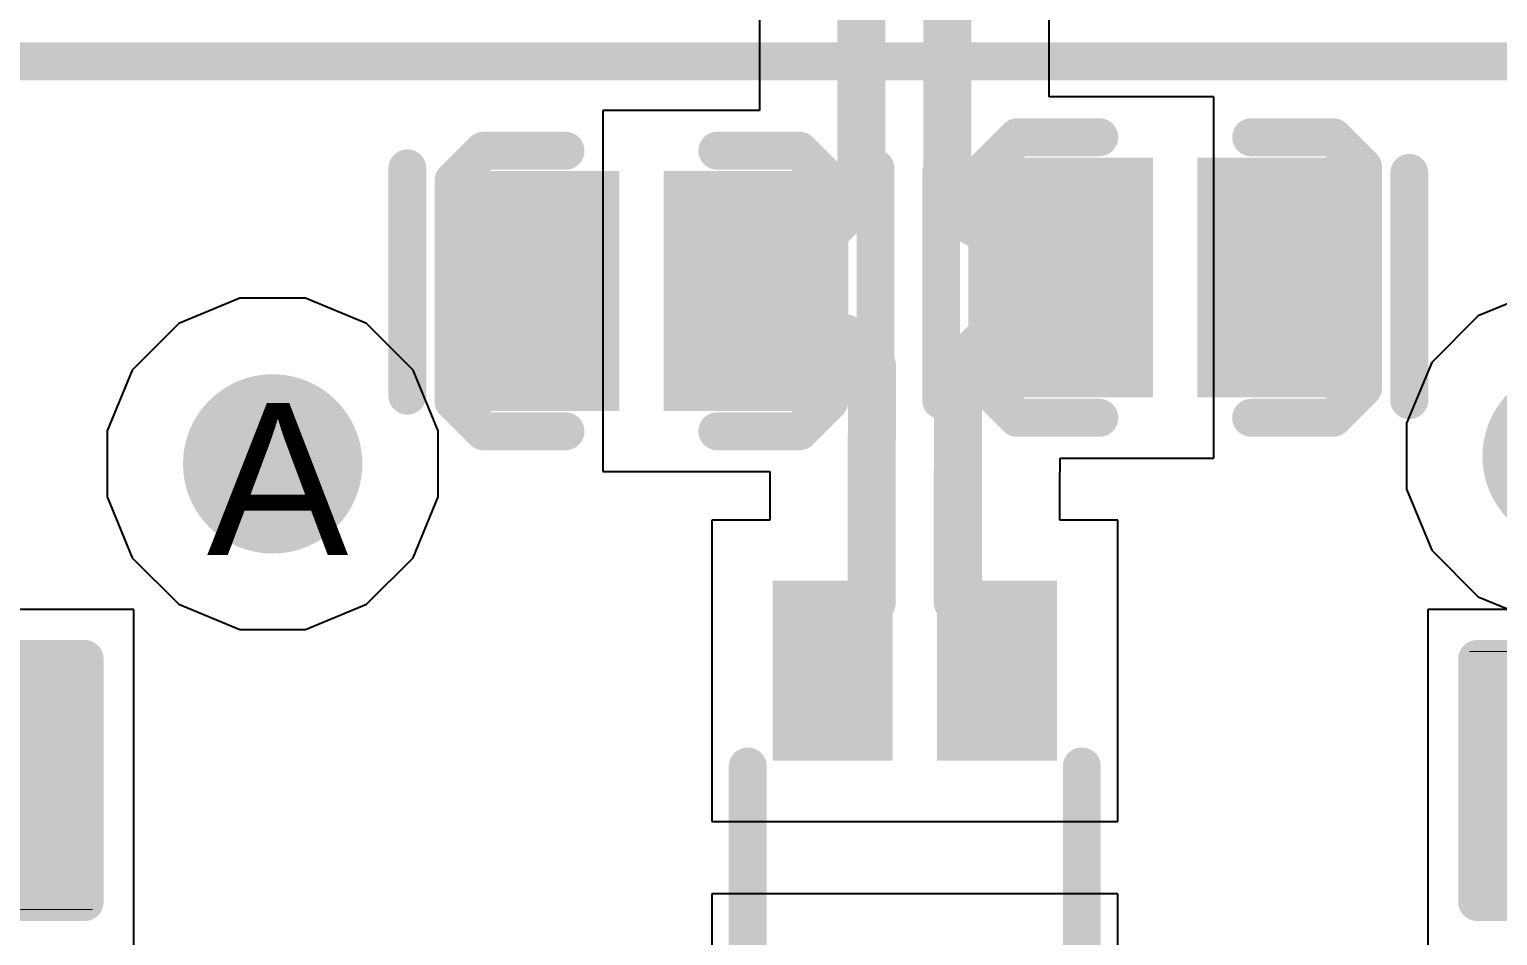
# Model space of a CAD drawing. Header units: inches. Extents: x 0 to 208, y 0 to 213.
# Drawn here: x 3.5454 to 3.7388, y 3.5591 to 3.6785 of the extents above; entities that cross this region are included whole.
import ezdxf

# ---------------------------------------------------------------- set-up
doc = ezdxf.new("R2010")
doc.units = ezdxf.units.IN
doc.header["$MEASUREMENT"] = 0
for name, color, linetype in [('Bottom Layer', 5, 'Continuous'), ('Drill Drawing', 1, 'Continuous'), ('L2_GND1', 16, 'Continuous'), ('L3_SIG1', 76, 'Continuous'), ('L4_PWR', 90, 'Continuous'), ('L5_GND2', 156, 'Continuous'), ('L6_SIG2', 130, 'Continuous'), ('L7_GND3', 216, 'Continuous'), ('Top Layer', 1, 'Continuous'), ('Top Overlay', 2, 'Continuous'), ('Top Paste', 8, 'Continuous'), ('Top Solder', 216, 'Continuous'), ('Via Holes', 16, 'Continuous')]:
    doc.layers.add(name, color=color, linetype=linetype)
doc.styles.add('Arial', font='', dxfattribs={"height": 0.2})
doc.styles.get('Arial').set_extended_font_data('Arial')

# ---------------------------------------------------------------- blocks, each defined once
blk = doc.blocks.new('DFN1006_2L__B__D____________5')
at = {"layer": 'Top Layer'}
for points in [[(-0.0206682, 0.0137793), (-0.0049202, 0.0137793), (-0.0049202, -0.0137797), (-0.0206682, -0.0137797)], [(0.0049218, 0.0137793), (0.0206698, 0.0137793), (0.0206698, -0.0137797), (0.0049218, -0.0137797)]]:
    blk.add_hatch(color=1, dxfattribs=at).paths.add_polyline_path(points)
at = {"layer": 'Top Paste'}
for points in [[(-0.0206682, 0.0137793), (-0.0049202, 0.0137793), (-0.0049202, -0.0137797), (-0.0206682, -0.0137797)], [(0.0049218, 0.0137793), (0.0206698, 0.0137793), (0.0206698, -0.0137797), (0.0049218, -0.0137797)]]:
    blk.add_hatch(color=8, dxfattribs=at).paths.add_polyline_path(points)
at = {"layer": 'Top Solder'}
for points in [[(-0.0226682, 0.0157793), (-0.0029202, 0.0157793), (-0.0029202, -0.0157797), (-0.0226682, -0.0157797)], [(0.0029218, 0.0157793), (0.0226698, 0.0157793), (0.0226698, -0.0157797), (0.0029218, -0.0157797)]]:
    blk.add_hatch(color=216, dxfattribs=at).paths.add_polyline_path(points)
at = {"layer": 'Top Overlay'}
for points in [[(-0.0247382, 0.0145318, 0.005, 0.005, 0), (-0.0208002, 0.0184698, 0.005, 0.005, 0)], [(-0.0208002, 0.0184698, 0.005, 0.005, 0), (-0.0196202, 0.0184698, 0.005, 0.005, 0)], [(-0.0196202, 0.0184698, 0.005, 0.005, 0), (-0.0100002, 0.0184698, 0.005, 0.005, 0)], [(0.0099998, 0.0184698, 0.005, 0.005, 0), (0.0196198, 0.0184698, 0.005, 0.005, 0)], [(0.0196198, 0.0184698, 0.005, 0.005, 0), (0.0207998, 0.0184698, 0.005, 0.005, 0)], [(0.0207998, 0.0184698, 0.005, 0.005, 0), (0.0247378, 0.0145318, 0.005, 0.005, 0)], [(-0.0308242, -0.0161422, 0.005, 0.005, 0), (-0.0308242, 0.0137798, 0.005, 0.005, 0)], [(-0.0247382, -0.0145342, 0.005, 0.005, 0), (-0.0247382, 0.0145318, 0.005, 0.005, 0)], [(0.0247378, -0.0145342, 0.005, 0.005, 0), (0.0247378, 0.0145318, 0.005, 0.005, 0)], [(0.0308258, -0.0161422, 0.005, 0.005, 0), (0.0308258, 0.0137798, 0.005, 0.005, 0)], [(-0.0247382, -0.0145342, 0.005, 0.005, 0), (-0.0208002, -0.0184722, 0.005, 0.005, 0)], [(0.0207998, -0.0184722, 0.005, 0.005, 0), (0.0247378, -0.0145342, 0.005, 0.005, 0)], [(-0.0208002, -0.0184722, 0.005, 0.005, 0), (-0.0100002, -0.0184722, 0.005, 0.005, 0)], [(0.0099998, -0.0184722, 0.005, 0.005, 0), (0.0207998, -0.0184722, 0.005, 0.005, 0)]]:
    blk.add_lwpolyline(points, format="xyseb", dxfattribs=at)
for points in [[(-0.0220502, 0.0184698, 0.0025, 0.0025, 1), (-0.0195502, 0.0184698, 0.0025, 0.0025, 1)], [(-0.0220502, 0.0184698, 0.0025, 0.0025, 1), (-0.0195502, 0.0184698, 0.0025, 0.0025, 1)], [(-0.0208702, 0.0184698, 0.0025, 0.0025, 1), (-0.0183702, 0.0184698, 0.0025, 0.0025, 1)], [(-0.0208702, 0.0184698, 0.0025, 0.0025, 1), (-0.0183702, 0.0184698, 0.0025, 0.0025, 1)], [(-0.0112502, 0.0184698, 0.0025, 0.0025, 1), (-0.0087502, 0.0184698, 0.0025, 0.0025, 1)], [(0.0087498, 0.0184698, 0.0025, 0.0025, 1), (0.0112498, 0.0184698, 0.0025, 0.0025, 1)], [(0.0183698, 0.0184698, 0.0025, 0.0025, 1), (0.0208698, 0.0184698, 0.0025, 0.0025, 1)], [(0.0183698, 0.0184698, 0.0025, 0.0025, 1), (0.0208698, 0.0184698, 0.0025, 0.0025, 1)], [(0.0195498, 0.0184698, 0.0025, 0.0025, 1), (0.0220498, 0.0184698, 0.0025, 0.0025, 1)], [(0.0195498, 0.0184698, 0.0025, 0.0025, 1), (0.0220498, 0.0184698, 0.0025, 0.0025, 1)], [(-0.0320742, 0.0137798, 0.0025, 0.0025, 1), (-0.0295742, 0.0137798, 0.0025, 0.0025, 1)], [(-0.0259882, 0.0145318, 0.0025, 0.0025, 1), (-0.0234882, 0.0145318, 0.0025, 0.0025, 1)], [(-0.0259882, 0.0145318, 0.0025, 0.0025, 1), (-0.0234882, 0.0145318, 0.0025, 0.0025, 1)], [(0.0234878, 0.0145318, 0.0025, 0.0025, 1), (0.0259878, 0.0145318, 0.0025, 0.0025, 1)], [(0.0234878, 0.0145318, 0.0025, 0.0025, 1), (0.0259878, 0.0145318, 0.0025, 0.0025, 1)], [(0.0295758, 0.0137798, 0.0025, 0.0025, 1), (0.0320758, 0.0137798, 0.0025, 0.0025, 1)], [(-0.0259882, -0.0145342, 0.0025, 0.0025, 1), (-0.0234882, -0.0145342, 0.0025, 0.0025, 1)], [(-0.0259882, -0.0145342, 0.0025, 0.0025, 1), (-0.0234882, -0.0145342, 0.0025, 0.0025, 1)], [(0.0234878, -0.0145342, 0.0025, 0.0025, 1), (0.0259878, -0.0145342, 0.0025, 0.0025, 1)], [(0.0234878, -0.0145342, 0.0025, 0.0025, 1), (0.0259878, -0.0145342, 0.0025, 0.0025, 1)], [(-0.0320742, -0.0161422, 0.0025, 0.0025, 1), (-0.0295742, -0.0161422, 0.0025, 0.0025, 1)], [(0.0295758, -0.0161422, 0.0025, 0.0025, 1), (0.0320758, -0.0161422, 0.0025, 0.0025, 1)], [(-0.0220502, -0.0184722, 0.0025, 0.0025, 1), (-0.0195502, -0.0184722, 0.0025, 0.0025, 1)], [(-0.0220502, -0.0184722, 0.0025, 0.0025, 1), (-0.0195502, -0.0184722, 0.0025, 0.0025, 1)], [(-0.0112502, -0.0184722, 0.0025, 0.0025, 1), (-0.0087502, -0.0184722, 0.0025, 0.0025, 1)], [(0.0087498, -0.0184722, 0.0025, 0.0025, 1), (0.0112498, -0.0184722, 0.0025, 0.0025, 1)], [(0.0195498, -0.0184722, 0.0025, 0.0025, 1), (0.0220498, -0.0184722, 0.0025, 0.0025, 1)], [(0.0195498, -0.0184722, 0.0025, 0.0025, 1), (0.0220498, -0.0184722, 0.0025, 0.0025, 1)]]:
    blk.add_lwpolyline(points, format="xyseb", close=True, dxfattribs=at)
blk = doc.blocks.new('DFN1006_2L__B__D____________104')
at = {"layer": 'Top Layer'}
for points in [[(-0.0206682, 0.0137793), (-0.0049202, 0.0137793), (-0.0049202, -0.0137797), (-0.0206682, -0.0137797)], [(0.0049218, 0.0137793), (0.0206698, 0.0137793), (0.0206698, -0.0137797), (0.0049218, -0.0137797)]]:
    blk.add_hatch(color=1, dxfattribs=at).paths.add_polyline_path(points)
at = {"layer": 'Top Paste'}
for points in [[(-0.0206682, 0.0137793), (-0.0049202, 0.0137793), (-0.0049202, -0.0137797), (-0.0206682, -0.0137797)], [(0.0049218, 0.0137793), (0.0206698, 0.0137793), (0.0206698, -0.0137797), (0.0049218, -0.0137797)]]:
    blk.add_hatch(color=8, dxfattribs=at).paths.add_polyline_path(points)
at = {"layer": 'Top Solder'}
for points in [[(-0.0226682, 0.0157793), (-0.0029202, 0.0157793), (-0.0029202, -0.0157797), (-0.0226682, -0.0157797)], [(0.0029218, 0.0157793), (0.0226698, 0.0157793), (0.0226698, -0.0157797), (0.0029218, -0.0157797)]]:
    blk.add_hatch(color=216, dxfattribs=at).paths.add_polyline_path(points)
at = {"layer": 'Top Overlay'}
for points in [[(-0.0208002, 0.0184698, 0.005, 0.005, 0), (-0.0247382, 0.0145318, 0.005, 0.005, 0)], [(-0.0196202, 0.0184698, 0.005, 0.005, 0), (-0.0208002, 0.0184698, 0.005, 0.005, 0)], [(-0.0100002, 0.0184698, 0.005, 0.005, 0), (-0.0196202, 0.0184698, 0.005, 0.005, 0)], [(0.0196198, 0.0184698, 0.005, 0.005, 0), (0.0099998, 0.0184698, 0.005, 0.005, 0)], [(0.0207998, 0.0184698, 0.005, 0.005, 0), (0.0196198, 0.0184698, 0.005, 0.005, 0)], [(0.0247378, 0.0145318, 0.005, 0.005, 0), (0.0207998, 0.0184698, 0.005, 0.005, 0)], [(-0.0308242, 0.0137798, 0.005, 0.005, 0), (-0.0308242, -0.0161422, 0.005, 0.005, 0)], [(-0.0247382, 0.0145318, 0.005, 0.005, 0), (-0.0247382, -0.0145342, 0.005, 0.005, 0)], [(0.0247378, 0.0145318, 0.005, 0.005, 0), (0.0247378, -0.0145342, 0.005, 0.005, 0)], [(0.0308258, 0.0137798, 0.005, 0.005, 0), (0.0308258, -0.0161422, 0.005, 0.005, 0)], [(-0.0208002, -0.0184722, 0.005, 0.005, 0), (-0.0247382, -0.0145342, 0.005, 0.005, 0)], [(0.0247378, -0.0145342, 0.005, 0.005, 0), (0.0207998, -0.0184722, 0.005, 0.005, 0)], [(-0.0100002, -0.0184722, 0.005, 0.005, 0), (-0.0208002, -0.0184722, 0.005, 0.005, 0)], [(0.0207998, -0.0184722, 0.005, 0.005, 0), (0.0099998, -0.0184722, 0.005, 0.005, 0)]]:
    blk.add_lwpolyline(points, format="xyseb", dxfattribs=at)
for points in [[(-0.0220502, 0.0184698, 0.0025, 0.0025, 1), (-0.0195502, 0.0184698, 0.0025, 0.0025, 1)], [(-0.0220502, 0.0184698, 0.0025, 0.0025, 1), (-0.0195502, 0.0184698, 0.0025, 0.0025, 1)], [(-0.0208702, 0.0184698, 0.0025, 0.0025, 1), (-0.0183702, 0.0184698, 0.0025, 0.0025, 1)], [(-0.0208702, 0.0184698, 0.0025, 0.0025, 1), (-0.0183702, 0.0184698, 0.0025, 0.0025, 1)], [(-0.0112502, 0.0184698, 0.0025, 0.0025, 1), (-0.0087502, 0.0184698, 0.0025, 0.0025, 1)], [(0.0087498, 0.0184698, 0.0025, 0.0025, 1), (0.0112498, 0.0184698, 0.0025, 0.0025, 1)], [(0.0183698, 0.0184698, 0.0025, 0.0025, 1), (0.0208698, 0.0184698, 0.0025, 0.0025, 1)], [(0.0183698, 0.0184698, 0.0025, 0.0025, 1), (0.0208698, 0.0184698, 0.0025, 0.0025, 1)], [(0.0195498, 0.0184698, 0.0025, 0.0025, 1), (0.0220498, 0.0184698, 0.0025, 0.0025, 1)], [(0.0195498, 0.0184698, 0.0025, 0.0025, 1), (0.0220498, 0.0184698, 0.0025, 0.0025, 1)], [(-0.0320742, 0.0137798, 0.0025, 0.0025, 1), (-0.0295742, 0.0137798, 0.0025, 0.0025, 1)], [(-0.0259882, 0.0145318, 0.0025, 0.0025, 1), (-0.0234882, 0.0145318, 0.0025, 0.0025, 1)], [(-0.0259882, 0.0145318, 0.0025, 0.0025, 1), (-0.0234882, 0.0145318, 0.0025, 0.0025, 1)], [(0.0234878, 0.0145318, 0.0025, 0.0025, 1), (0.0259878, 0.0145318, 0.0025, 0.0025, 1)], [(0.0234878, 0.0145318, 0.0025, 0.0025, 1), (0.0259878, 0.0145318, 0.0025, 0.0025, 1)], [(0.0295758, 0.0137798, 0.0025, 0.0025, 1), (0.0320758, 0.0137798, 0.0025, 0.0025, 1)], [(-0.0259882, -0.0145342, 0.0025, 0.0025, 1), (-0.0234882, -0.0145342, 0.0025, 0.0025, 1)], [(-0.0259882, -0.0145342, 0.0025, 0.0025, 1), (-0.0234882, -0.0145342, 0.0025, 0.0025, 1)], [(0.0234878, -0.0145342, 0.0025, 0.0025, 1), (0.0259878, -0.0145342, 0.0025, 0.0025, 1)], [(0.0234878, -0.0145342, 0.0025, 0.0025, 1), (0.0259878, -0.0145342, 0.0025, 0.0025, 1)], [(-0.0320742, -0.0161422, 0.0025, 0.0025, 1), (-0.0295742, -0.0161422, 0.0025, 0.0025, 1)], [(0.0295758, -0.0161422, 0.0025, 0.0025, 1), (0.0320758, -0.0161422, 0.0025, 0.0025, 1)], [(-0.0220502, -0.0184722, 0.0025, 0.0025, 1), (-0.0195502, -0.0184722, 0.0025, 0.0025, 1)], [(-0.0220502, -0.0184722, 0.0025, 0.0025, 1), (-0.0195502, -0.0184722, 0.0025, 0.0025, 1)], [(-0.0112502, -0.0184722, 0.0025, 0.0025, 1), (-0.0087502, -0.0184722, 0.0025, 0.0025, 1)], [(0.0087498, -0.0184722, 0.0025, 0.0025, 1), (0.0112498, -0.0184722, 0.0025, 0.0025, 1)], [(0.0195498, -0.0184722, 0.0025, 0.0025, 1), (0.0220498, -0.0184722, 0.0025, 0.0025, 1)], [(0.0195498, -0.0184722, 0.0025, 0.0025, 1), (0.0220498, -0.0184722, 0.0025, 0.0025, 1)]]:
    blk.add_lwpolyline(points, format="xyseb", close=True, dxfattribs=at)
blk = doc.blocks.new('RES_0402_263')
at = {"layer": 'Top Layer'}
for points in [[(-0.0275009, -0.0124991), (-0.0275009, 0.0125009), (-0.009500899999999998, 0.0125009), (-0.009500900000000001, -0.0124991)], [(0.009499099999999998, -0.0124991), (0.009499100000000002, 0.0125009), (0.0274991, 0.0125009), (0.0274991, -0.0124991)]]:
    blk.add_hatch(color=1, dxfattribs=at).paths.add_polyline_path(points)
at = {"layer": 'Top Paste'}
for points in [[(-0.0275009, -0.0124991), (-0.0275009, 0.0125009), (-0.009500899999999998, 0.0125009), (-0.009500900000000001, -0.0124991)], [(0.009499099999999998, -0.0124991), (0.009499100000000002, 0.0125009), (0.0274991, 0.0125009), (0.0274991, -0.0124991)]]:
    blk.add_hatch(color=8, dxfattribs=at).paths.add_polyline_path(points)
at = {"layer": 'Top Solder'}
for points in [[(-0.0296663, -0.0146645), (-0.0296663, 0.0146663), (-0.007335499999999998, 0.0146663), (-0.007335500000000002, -0.0146645)], [(0.007333699999999999, -0.0146645), (0.007333700000000001, 0.0146663), (0.0296645, 0.0146663), (0.0296645, -0.0146645)]]:
    blk.add_hatch(color=216, dxfattribs=at).paths.add_polyline_path(points)
at = {"layer": 'Top Overlay'}
for points in [[(-0.0310009, 0.0160009, 0.005, 0.005, 0), (-0.0310009, -0.0159991, 0.005, 0.005, 0)], [(0.0309991, 0.0160009, 0.005, 0.005, 0), (-0.0310009, 0.0160009, 0.005, 0.005, 0)], [(0.0309991, 0.0160009, 0.005, 0.005, 0), (0.0309991, -0.0159991, 0.005, 0.005, 0)], [(0.0309991, -0.0159991, 0.005, 0.005, 0), (-0.0310009, -0.0159991, 0.005, 0.005, 0)], [(0.0319991, -0.0169991, 0.000127, 0.000127, 0), (-0.0320009, -0.0169991, 0.000127, 0.000127, 0)]]:
    blk.add_lwpolyline(points, format="xyseb", dxfattribs=at)
for points in [[(-0.0322509, 0.0160009, 0.0025, 0.0025, 1), (-0.0297509, 0.0160009, 0.0025, 0.0025, 1)], [(-0.0322509, 0.0160009, 0.0025, 0.0025, 1), (-0.0297509, 0.0160009, 0.0025, 0.0025, 1)], [(0.0297491, 0.0160009, 0.0025, 0.0025, 1), (0.0322491, 0.0160009, 0.0025, 0.0025, 1)], [(0.0297491, 0.0160009, 0.0025, 0.0025, 1), (0.0322491, 0.0160009, 0.0025, 0.0025, 1)], [(-0.0322509, -0.0159991, 0.0025, 0.0025, 1), (-0.0297509, -0.0159991, 0.0025, 0.0025, 1)], [(-0.0322509, -0.0159991, 0.0025, 0.0025, 1), (-0.0297509, -0.0159991, 0.0025, 0.0025, 1)], [(0.0297491, -0.0159991, 0.0025, 0.0025, 1), (0.0322491, -0.0159991, 0.0025, 0.0025, 1)], [(0.0297491, -0.0159991, 0.0025, 0.0025, 1), (0.0322491, -0.0159991, 0.0025, 0.0025, 1)], [(-0.0320326, -0.0169991, 6.35e-05, 6.35e-05, 1), (-0.0319692, -0.0169991, 6.35e-05, 6.35e-05, 1)], [(0.0319674, -0.0169991, 6.35e-05, 6.35e-05, 1), (0.0320308, -0.0169991, 6.35e-05, 6.35e-05, 1)]]:
    blk.add_lwpolyline(points, format="xyseb", close=True, dxfattribs=at)
blk = doc.blocks.new('RES_0402_266')
at = {"layer": 'Top Layer'}
for points in [[(-0.0275011, -0.0124995), (-0.0275011, 0.0125005), (-0.009501099999999998, 0.0125005), (-0.009501100000000002, -0.0124995)], [(0.0094989, -0.0124995), (0.009498900000000001, 0.0125005), (0.0274989, 0.0125005), (0.0274989, -0.0124995)]]:
    blk.add_hatch(color=1, dxfattribs=at).paths.add_polyline_path(points)
at = {"layer": 'Top Paste'}
for points in [[(-0.0275011, -0.0124995), (-0.0275011, 0.0125005), (-0.009501099999999998, 0.0125005), (-0.009501100000000002, -0.0124995)], [(0.0094989, -0.0124995), (0.009498900000000001, 0.0125005), (0.0274989, 0.0125005), (0.0274989, -0.0124995)]]:
    blk.add_hatch(color=8, dxfattribs=at).paths.add_polyline_path(points)
at = {"layer": 'Top Solder'}
for points in [[(-0.0296665, -0.0146649), (-0.0296665, 0.0146659), (-0.007335699999999999, 0.0146659), (-0.007335700000000001, -0.0146649)], [(0.007333499999999999, -0.0146649), (0.007333500000000001, 0.0146659), (0.0296643, 0.0146659), (0.0296643, -0.0146649)]]:
    blk.add_hatch(color=216, dxfattribs=at).paths.add_polyline_path(points)
at = {"layer": 'Top Overlay'}
for points in [[(-0.0310011, 0.0160005, 0.005, 0.005, 0), (0.0309989, 0.0160005, 0.005, 0.005, 0)], [(-0.0310011, -0.0159995, 0.005, 0.005, 0), (-0.0310011, 0.0160005, 0.005, 0.005, 0)], [(0.0309989, -0.0159995, 0.005, 0.005, 0), (0.0309989, 0.0160005, 0.005, 0.005, 0)], [(-0.0310011, -0.0159995, 0.005, 0.005, 0), (0.0309989, -0.0159995, 0.005, 0.005, 0)], [(-0.0320011, -0.0169995, 0.000127, 0.000127, 0), (0.0319989, -0.0169995, 0.000127, 0.000127, 0)]]:
    blk.add_lwpolyline(points, format="xyseb", dxfattribs=at)
for points in [[(-0.0322511, 0.0160005, 0.0025, 0.0025, 1), (-0.0297511, 0.0160005, 0.0025, 0.0025, 1)], [(-0.0322511, 0.0160005, 0.0025, 0.0025, 1), (-0.0297511, 0.0160005, 0.0025, 0.0025, 1)], [(0.0297489, 0.0160005, 0.0025, 0.0025, 1), (0.0322489, 0.0160005, 0.0025, 0.0025, 1)], [(0.0297489, 0.0160005, 0.0025, 0.0025, 1), (0.0322489, 0.0160005, 0.0025, 0.0025, 1)], [(-0.0322511, -0.0159995, 0.0025, 0.0025, 1), (-0.0297511, -0.0159995, 0.0025, 0.0025, 1)], [(-0.0322511, -0.0159995, 0.0025, 0.0025, 1), (-0.0297511, -0.0159995, 0.0025, 0.0025, 1)], [(0.0297489, -0.0159995, 0.0025, 0.0025, 1), (0.0322489, -0.0159995, 0.0025, 0.0025, 1)], [(0.0297489, -0.0159995, 0.0025, 0.0025, 1), (0.0322489, -0.0159995, 0.0025, 0.0025, 1)], [(-0.0320328, -0.0169995, 6.35e-05, 6.35e-05, 1), (-0.0319694, -0.0169995, 6.35e-05, 6.35e-05, 1)], [(0.0319672, -0.0169995, 6.35e-05, 6.35e-05, 1), (0.0320306, -0.0169995, 6.35e-05, 6.35e-05, 1)]]:
    blk.add_lwpolyline(points, format="xyseb", close=True, dxfattribs=at)
blk = doc.blocks.new('MCZ1210CH900L2_513')
at = {"layer": 'Top Layer'}
for points in [[(-0.0344483, 0.0167317), (-0.0147633, 0.0167317), (-0.0147633, 0.0049207), (-0.0344483, 0.0049207)], [(0.0147637, 0.0167317), (0.0344487, 0.0167317), (0.0344487, 0.0049207), (0.0147637, 0.0049207)], [(-0.0344483, -0.0049203), (-0.0147633, -0.0049203), (-0.0147633, -0.0167313), (-0.0344483, -0.0167313)], [(0.0147637, -0.0049203), (0.0344487, -0.0049203), (0.0344487, -0.0167313), (0.0147637, -0.0167313)]]:
    blk.add_hatch(color=1, dxfattribs=at).paths.add_polyline_path(points)
at = {"layer": 'Top Paste'}
for points in [[(-0.0344483, 0.0167317), (-0.0147633, 0.0167317), (-0.0147633, 0.0049207), (-0.0344483, 0.0049207)], [(0.0147637, 0.0167317), (0.0344487, 0.0167317), (0.0344487, 0.0049207), (0.0147637, 0.0049207)], [(-0.0344483, -0.0049203), (-0.0147633, -0.0049203), (-0.0147633, -0.0167313), (-0.0344483, -0.0167313)], [(0.0147637, -0.0049203), (0.0344487, -0.0049203), (0.0344487, -0.0167313), (0.0147637, -0.0167313)]]:
    blk.add_hatch(color=8, dxfattribs=at).paths.add_polyline_path(points)
at = {"layer": 'Top Solder'}
for points in [[(-0.0364483, 0.0187317), (-0.0127633, 0.0187317), (-0.0127633, 0.0029207), (-0.0364483, 0.0029207)], [(0.0127637, 0.0187317), (0.0364487, 0.0187317), (0.0364487, 0.0029207), (0.0127637, 0.0029207)], [(-0.0364483, -0.0029203), (-0.0127633, -0.0029203), (-0.0127633, -0.0187313), (-0.0364483, -0.0187313)], [(0.0127637, -0.0029203), (0.0364487, -0.0029203), (0.0364487, -0.0187313), (0.0127637, -0.0187313)]]:
    blk.add_hatch(color=216, dxfattribs=at).paths.add_polyline_path(points)
at = {"layer": 'Top Overlay'}
for points in [[(-0.0129998, 0.0220002, 0.005, 0.005, 0), (0.0120002, 0.0220002, 0.005, 0.005, 0)], [(-0.0129998, -0.0219998, 0.005, 0.005, 0), (0.0120002, -0.0219998, 0.005, 0.005, 0)]]:
    blk.add_lwpolyline(points, format="xyseb", dxfattribs=at)
for points in [[(-0.0142498, 0.0220002, 0.0025, 0.0025, 1), (-0.0117498, 0.0220002, 0.0025, 0.0025, 1)], [(0.0107502, 0.0220002, 0.0025, 0.0025, 1), (0.0132502, 0.0220002, 0.0025, 0.0025, 1)], [(-0.0394466, 0.011, 0.006299, 0.006299, 1), (-0.0425534, 0.011, 0.006299, 0.006299, 1)], [(-0.0441281, 0.011, 0.0031495, 0.0031495, 1), (-0.0409787, 0.011, 0.0031495, 0.0031495, 1)], [(-0.0410213, 0.011, 0.0031495, 0.0031495, 1), (-0.0378719, 0.011, 0.0031495, 0.0031495, 1)], [(-0.0142498, -0.0219998, 0.0025, 0.0025, 1), (-0.0117498, -0.0219998, 0.0025, 0.0025, 1)], [(0.0107502, -0.0219998, 0.0025, 0.0025, 1), (0.0132502, -0.0219998, 0.0025, 0.0025, 1)]]:
    blk.add_lwpolyline(points, format="xyseb", close=True, dxfattribs=at)
blk = doc.blocks.new('U224_081N_1BR61_528')
at = {"layer": 'Top Overlay'}
blk.add_lwpolyline([(0.2389999, 0.1759995, 0.005, 0.005, 0), (-0.2410001, 0.1759995, 0.005, 0.005, 0)], format="xyseb", dxfattribs=at)

msp = doc.modelspace()

# ---------------------------------------------------------------- hatches: boundary and pattern name
at = {"layer": 'Bottom Layer'}
h = msp.add_hatch(color=5, dxfattribs=at)
edge = h.paths.add_edge_path()
edge.add_arc((3.7485638, 3.6222367), 0.011811, 0, 360)
h = msp.add_hatch(color=5, dxfattribs=at)
edge = h.paths.add_edge_path()
edge.add_arc((3.5774358, 3.6212367), 0.011811, 0, 360)
at = {"layer": 'L2_GND1'}
h = msp.add_hatch(color=16, dxfattribs=at)
edge = h.paths.add_edge_path()
edge.add_arc((3.7485638, 3.6222367), 0.011811, 0, 360)
h = msp.add_hatch(color=16, dxfattribs=at)
edge = h.paths.add_edge_path()
edge.add_arc((3.5774358, 3.6212367), 0.011811, 0, 360)
at = {"layer": 'L3_SIG1'}
h = msp.add_hatch(color=76, dxfattribs=at)
edge = h.paths.add_edge_path()
edge.add_arc((3.7485638, 3.6222367), 0.011811, 0, 360)
h = msp.add_hatch(color=76, dxfattribs=at)
edge = h.paths.add_edge_path()
edge.add_arc((3.5774358, 3.6212367), 0.011811, 0, 360)
at = {"layer": 'L4_PWR'}
h = msp.add_hatch(color=90, dxfattribs=at)
edge = h.paths.add_edge_path()
edge.add_arc((3.7485638, 3.6222367), 0.011811, 0, 360)
h = msp.add_hatch(color=90, dxfattribs=at)
edge = h.paths.add_edge_path()
edge.add_arc((3.5774358, 3.6212367), 0.011811, 0, 360)
at = {"layer": 'L5_GND2'}
h = msp.add_hatch(color=156, dxfattribs=at)
edge = h.paths.add_edge_path()
edge.add_arc((3.7485638, 3.6222367), 0.011811, 0, 360)
h = msp.add_hatch(color=156, dxfattribs=at)
edge = h.paths.add_edge_path()
edge.add_arc((3.5774358, 3.6212367), 0.011811, 0, 360)
at = {"layer": 'L6_SIG2'}
h = msp.add_hatch(color=130, dxfattribs=at)
edge = h.paths.add_edge_path()
edge.add_arc((3.7485638, 3.6222367), 0.011811, 0, 360)
h = msp.add_hatch(color=130, dxfattribs=at)
edge = h.paths.add_edge_path()
edge.add_arc((3.5774358, 3.6212367), 0.011811, 0, 360)
at = {"layer": 'L7_GND3'}
h = msp.add_hatch(color=216, dxfattribs=at)
edge = h.paths.add_edge_path()
edge.add_arc((3.7485638, 3.6222367), 0.011811, 0, 360)
h = msp.add_hatch(color=216, dxfattribs=at)
edge = h.paths.add_edge_path()
edge.add_arc((3.5774358, 3.6212367), 0.011811, 0, 360)
at = {"layer": 'Top Layer'}
h = msp.add_hatch(color=1, dxfattribs=at)
edge = h.paths.add_edge_path()
edge.add_arc((3.7485638, 3.6222367), 0.011811, 0, 360)
h = msp.add_hatch(color=1, dxfattribs=at)
edge = h.paths.add_edge_path()
edge.add_arc((3.5774358, 3.6212367), 0.011811, 0, 360)
at = {"layer": 'Via Holes'}
h = msp.add_hatch(color=7, dxfattribs=at)
edge = h.paths.add_edge_path()
edge.add_arc((3.5774358, 3.6212367), 0.0059055, 0, 360)

# ---------------------------------------------------------------- linework, layer by layer
at = {"layer": 'L2_GND1'}
for p, q in [((3.5730973, 3.6430477), (3.5650809, 3.6397272)), ((3.5817743, 3.6430477), (3.5730973, 3.6430477)), ((3.5897907, 3.6397272), (3.5817743, 3.6430477)), ((3.7442253, 3.6440477), (3.7362089, 3.6407272)), ((3.5650809, 3.6397272), (3.5589453, 3.6335916)), ((3.5959263, 3.6335916), (3.5897907, 3.6397272)), ((3.7362089, 3.6407272), (3.7300733, 3.6345916)), ((3.5589453, 3.6335916), (3.5556248, 3.6255752)), ((3.5992468, 3.6255752), (3.5959263, 3.6335916)), ((3.7300733, 3.6345916), (3.7267528, 3.6265752)), ((3.5556248, 3.6255752), (3.5556248, 3.6168982)), ((3.5992468, 3.6168982), (3.5992468, 3.6255752)), ((3.7267528, 3.6265752), (3.7267528, 3.6178982)), ((3.7267528, 3.6178982), (3.7300733, 3.6098818)), ((3.5556248, 3.6168982), (3.5589453, 3.6088818)), ((3.5959263, 3.6088818), (3.5992468, 3.6168982)), ((3.5589453, 3.6088818), (3.5650809, 3.6027462)), ((3.5897907, 3.6027462), (3.5959263, 3.6088818)), ((3.7300733, 3.6098818), (3.7362089, 3.6037462)), ((3.5650809, 3.6027462), (3.5730973, 3.5994257)), ((3.5817743, 3.5994257), (3.5897907, 3.6027462)), ((3.7362089, 3.6037462), (3.7442253, 3.6004257)), ((3.5730973, 3.5994257), (3.5817743, 3.5994257))]:
    msp.add_line(p, q, dxfattribs=at)
at = {"layer": 'L4_PWR'}
for p, q in [((3.5730973, 3.6430477), (3.5650809, 3.6397272)), ((3.5817743, 3.6430477), (3.5730973, 3.6430477)), ((3.5897907, 3.6397272), (3.5817743, 3.6430477)), ((3.7442253, 3.6440477), (3.7362089, 3.6407272)), ((3.5650809, 3.6397272), (3.5589453, 3.6335916)), ((3.5959263, 3.6335916), (3.5897907, 3.6397272)), ((3.7362089, 3.6407272), (3.7300733, 3.6345916)), ((3.5589453, 3.6335916), (3.5556248, 3.6255752)), ((3.5992468, 3.6255752), (3.5959263, 3.6335916)), ((3.7300733, 3.6345916), (3.7267528, 3.6265752)), ((3.5556248, 3.6255752), (3.5556248, 3.6168982)), ((3.5992468, 3.6168982), (3.5992468, 3.6255752)), ((3.7267528, 3.6265752), (3.7267528, 3.6178982)), ((3.7267528, 3.6178982), (3.7300733, 3.6098818)), ((3.5556248, 3.6168982), (3.5589453, 3.6088818)), ((3.5959263, 3.6088818), (3.5992468, 3.6168982)), ((3.5589453, 3.6088818), (3.5650809, 3.6027462)), ((3.5897907, 3.6027462), (3.5959263, 3.6088818)), ((3.7300733, 3.6098818), (3.7362089, 3.6037462)), ((3.5650809, 3.6027462), (3.5730973, 3.5994257)), ((3.5817743, 3.5994257), (3.5897907, 3.6027462)), ((3.7362089, 3.6037462), (3.7442253, 3.6004257)), ((3.5730973, 3.5994257), (3.5817743, 3.5994257))]:
    msp.add_line(p, q, dxfattribs=at)
at = {"layer": 'Top Layer'}
for p, q in [((3.6415419, 3.6880221), (3.6415419, 3.6677797)), ((3.6797174, 3.6695547), (3.6797174, 3.6833293)), ((3.701376, 3.6695547), (3.6797174, 3.6695547)), ((3.701376, 3.6219957), (3.701376, 3.6695547)), ((3.6415419, 3.6677797), (3.6209202, 3.6677797)), ((3.6209202, 3.6677797), (3.6209202, 3.6202207)), ((3.6811233, 3.6202396), (3.6811233, 3.6219957)), ((3.6811233, 3.6219957), (3.701376, 3.6219957)), ((3.6209202, 3.6202207), (3.642912, 3.6202207)), ((3.642912, 3.6202207), (3.642912, 3.6138433)), ((3.6810875, 3.6200596), (3.6811233, 3.6202396)), ((3.6810875, 3.6138433), (3.6810875, 3.6200596)), ((3.642912, 3.6138433), (3.6352683, 3.6138433)), ((3.6352683, 3.6138433), (3.6352683, 3.5741583)), ((3.6887313, 3.6138433), (3.6810875, 3.6138433)), ((3.6887313, 3.5741583), (3.6887313, 3.6138433)), ((3.5591738, 3.6020422), (3.5211738, 3.6020422)), ((3.5591738, 3.5570422), (3.5591738, 3.6020422)), ((3.7675638, 3.6020422), (3.7295638, 3.6020422)), ((3.7295638, 3.6020422), (3.7295638, 3.5570422)), ((3.6352683, 3.5741583), (3.6887313, 3.5741583)), ((3.6887313, 3.5646313), (3.6352683, 3.5646313)), ((3.6352683, 3.5646313), (3.6352683, 3.5270087)), ((3.6887313, 3.5270087), (3.6887313, 3.5646313))]:
    msp.add_line(p, q, dxfattribs=at)
for points in [[(3.6549647, 3.6567021, 0.0063299, 0.0063299, 0), (3.6549647, 3.6880226, 0.0063299, 0.0063299, 0)], [(3.6662946, 3.6567021, 0.0063299, 0.0063299, 0), (3.6662946, 3.6833297, 0.0063299, 0.0063299, 0)], [(3.6512567, 3.6529941, 0.0063299, 0.0063299, 0), (3.6549647, 3.6567021, 0.0063299, 0.0063299, 0)], [(3.6662946, 3.6567021, 0.0063299, 0.0063299, 0), (3.6700026, 3.6529941, 0.0063299, 0.0063299, 0)], [(3.6387942, 3.6482851, 0.0063299, 0.0063299, 0), (3.6435032, 3.6529941, 0.0063299, 0.0063299, 0)], [(3.6435032, 3.6529941, 0.0063299, 0.0063299, 0), (3.6512567, 3.6529941, 0.0063299, 0.0063299, 0)], [(3.6700026, 3.6529941, 0.0063299, 0.0063299, 0), (3.678793, 3.6529941, 0.0063299, 0.0063299, 0)], [(3.678793, 3.6529941, 0.0063299, 0.0063299, 0), (3.683502, 3.6482851, 0.0063299, 0.0063299, 0)], [(3.6387942, 3.6425301, 0.0063299, 0.0063299, 0), (3.6387942, 3.6482851, 0.0063299, 0.0063299, 0)], [(3.683502, 3.6457752, 0.0063299, 0.0063299, 0), (3.683502, 3.6482851, 0.0063299, 0.0063299, 0)], [(3.683502, 3.6425301, 0.0063299, 0.0063299, 0), (3.683502, 3.6457752, 0.0063299, 0.0063299, 0)], [(3.6387942, 3.6425301, 0.0063299, 0.0063299, 0), (3.6435032, 3.6378211, 0.0063299, 0.0063299, 0)], [(3.678793, 3.6378211, 0.0063299, 0.0063299, 0), (3.683502, 3.6425301, 0.0063299, 0.0063299, 0)], [(3.6435032, 3.6378211, 0.0063299, 0.0063299, 0), (3.6526626, 3.6378211, 0.0063299, 0.0063299, 0)], [(3.6526626, 3.6378211, 0.0063299, 0.0063299, 0), (3.6563706, 3.6341131, 0.0063299, 0.0063299, 0)], [(3.6677005, 3.6335932, 0.0063299, 0.0063299, 0), (3.6714085, 3.6373012, 0.0063299, 0.0063299, 0)], [(3.6714085, 3.6373012, 0.0063299, 0.0063299, 0), (3.678793, 3.6373012, 0.0063299, 0.0063299, 0)], [(3.678793, 3.6373012, 0.0063299, 0.0063299, 0), (3.678793, 3.6378211, 0.0063299, 0.0063299, 0)], [(3.6563706, 3.6249325, 0.0063299, 0.0063299, 0), (3.6563706, 3.6341131, 0.0063299, 0.0063299, 0)], [(3.6677005, 3.6202396, 0.0063299, 0.0063299, 0), (3.6677005, 3.6335932, 0.0063299, 0.0063299, 0)], [(3.6563348, 3.6248967, 0.0063299, 0.0063299, 0), (3.6563706, 3.6249325, 0.0063299, 0.0063299, 0)], [(3.6563348, 3.6030988, 0.0063299, 0.0063299, 0), (3.6563348, 3.6248967, 0.0063299, 0.0063299, 0)], [(3.6676647, 3.6202038, 0.0063299, 0.0063299, 0), (3.6677005, 3.6202396, 0.0063299, 0.0063299, 0)], [(3.6676647, 3.6030989, 0.0063299, 0.0063299, 0), (3.6676647, 3.6202038, 0.0063299, 0.0063299, 0)], [(3.6511738, 3.5979378, 0.0063299, 0.0063299, 0), (3.6563348, 3.6030988, 0.0063299, 0.0063299, 0)], [(3.6676647, 3.6030989, 0.0063299, 0.0063299, 0), (3.6728258, 3.5979378, 0.0063299, 0.0063299, 0)], [(3.6511738, 3.5940008, 0.0063299, 0.0063299, 0), (3.6511738, 3.5979378, 0.0063299, 0.0063299, 0)], [(3.6728258, 3.5940008, 0.0063299, 0.0063299, 0), (3.6728258, 3.5979378, 0.0063299, 0.0063299, 0)]]:
    msp.add_lwpolyline(points, format="xyseb", dxfattribs=at)
for points in [[(3.6533822, 3.6567021, 0.0031649, 0.0031649, 1), (3.6565472, 3.6567021, 0.0031649, 0.0031649, 1)], [(3.6533822, 3.6567021, 0.0031649, 0.0031649, 1), (3.6565472, 3.6567021, 0.0031649, 0.0031649, 1)], [(3.6647121, 3.6567021, 0.0031649, 0.0031649, 1), (3.6678771, 3.6567021, 0.0031649, 0.0031649, 1)], [(3.6647121, 3.6567021, 0.0031649, 0.0031649, 1), (3.6678771, 3.6567021, 0.0031649, 0.0031649, 1)], [(3.6419207, 3.6529941, 0.0031649, 0.0031649, 1), (3.6450857, 3.6529941, 0.0031649, 0.0031649, 1)], [(3.6419207, 3.6529941, 0.0031649, 0.0031649, 1), (3.6450857, 3.6529941, 0.0031649, 0.0031649, 1)], [(3.6496742, 3.6529941, 0.0031649, 0.0031649, 1), (3.6528392, 3.6529941, 0.0031649, 0.0031649, 1)], [(3.6496742, 3.6529941, 0.0031649, 0.0031649, 1), (3.6528392, 3.6529941, 0.0031649, 0.0031649, 1)], [(3.6684201, 3.6529941, 0.0031649, 0.0031649, 1), (3.6715851, 3.6529941, 0.0031649, 0.0031649, 1)], [(3.6684201, 3.6529941, 0.0031649, 0.0031649, 1), (3.6715851, 3.6529941, 0.0031649, 0.0031649, 1)], [(3.6772105, 3.6529941, 0.0031649, 0.0031649, 1), (3.6803755, 3.6529941, 0.0031649, 0.0031649, 1)], [(3.6772105, 3.6529941, 0.0031649, 0.0031649, 1), (3.6803755, 3.6529941, 0.0031649, 0.0031649, 1)], [(3.6372117, 3.6482851, 0.0031649, 0.0031649, 1), (3.6403767, 3.6482851, 0.0031649, 0.0031649, 1)], [(3.6372117, 3.6482851, 0.0031649, 0.0031649, 1), (3.6403767, 3.6482851, 0.0031649, 0.0031649, 1)], [(3.6819195, 3.6482851, 0.0031649, 0.0031649, 1), (3.6850845, 3.6482851, 0.0031649, 0.0031649, 1)], [(3.6819195, 3.6482851, 0.0031649, 0.0031649, 1), (3.6850845, 3.6482851, 0.0031649, 0.0031649, 1)], [(3.6819195, 3.6457752, 0.0031649, 0.0031649, 1), (3.6850845, 3.6457752, 0.0031649, 0.0031649, 1)], [(3.6819195, 3.6457752, 0.0031649, 0.0031649, 1), (3.6850845, 3.6457752, 0.0031649, 0.0031649, 1)], [(3.6372117, 3.6425301, 0.0031649, 0.0031649, 1), (3.6403767, 3.6425301, 0.0031649, 0.0031649, 1)], [(3.6372117, 3.6425301, 0.0031649, 0.0031649, 1), (3.6403767, 3.6425301, 0.0031649, 0.0031649, 1)], [(3.6819195, 3.6425301, 0.0031649, 0.0031649, 1), (3.6850845, 3.6425301, 0.0031649, 0.0031649, 1)], [(3.6819195, 3.6425301, 0.0031649, 0.0031649, 1), (3.6850845, 3.6425301, 0.0031649, 0.0031649, 1)], [(3.6419207, 3.6378211, 0.0031649, 0.0031649, 1), (3.6450857, 3.6378211, 0.0031649, 0.0031649, 1)], [(3.6419207, 3.6378211, 0.0031649, 0.0031649, 1), (3.6450857, 3.6378211, 0.0031649, 0.0031649, 1)], [(3.6510801, 3.6378211, 0.0031649, 0.0031649, 1), (3.6542451, 3.6378211, 0.0031649, 0.0031649, 1)], [(3.6510801, 3.6378211, 0.0031649, 0.0031649, 1), (3.6542451, 3.6378211, 0.0031649, 0.0031649, 1)], [(3.669826, 3.6373012, 0.0031649, 0.0031649, 1), (3.672991, 3.6373012, 0.0031649, 0.0031649, 1)], [(3.669826, 3.6373012, 0.0031649, 0.0031649, 1), (3.672991, 3.6373012, 0.0031649, 0.0031649, 1)], [(3.6772105, 3.6378211, 0.0031649, 0.0031649, 1), (3.6803755, 3.6378211, 0.0031649, 0.0031649, 1)], [(3.6772105, 3.6378211, 0.0031649, 0.0031649, 1), (3.6803755, 3.6378211, 0.0031649, 0.0031649, 1)], [(3.6772105, 3.6373012, 0.0031649, 0.0031649, 1), (3.6803755, 3.6373012, 0.0031649, 0.0031649, 1)], [(3.6772105, 3.6373012, 0.0031649, 0.0031649, 1), (3.6803755, 3.6373012, 0.0031649, 0.0031649, 1)], [(3.6547881, 3.6341131, 0.0031649, 0.0031649, 1), (3.6579531, 3.6341131, 0.0031649, 0.0031649, 1)], [(3.6547881, 3.6341131, 0.0031649, 0.0031649, 1), (3.6579531, 3.6341131, 0.0031649, 0.0031649, 1)], [(3.666118, 3.6335932, 0.0031649, 0.0031649, 1), (3.669283, 3.6335932, 0.0031649, 0.0031649, 1)], [(3.666118, 3.6335932, 0.0031649, 0.0031649, 1), (3.669283, 3.6335932, 0.0031649, 0.0031649, 1)], [(3.6547523, 3.6248967, 0.0031649, 0.0031649, 1), (3.6579173, 3.6248967, 0.0031649, 0.0031649, 1)], [(3.6547523, 3.6248967, 0.0031649, 0.0031649, 1), (3.6579173, 3.6248967, 0.0031649, 0.0031649, 1)], [(3.6547881, 3.6249325, 0.0031649, 0.0031649, 1), (3.6579531, 3.6249325, 0.0031649, 0.0031649, 1)], [(3.6547881, 3.6249325, 0.0031649, 0.0031649, 1), (3.6579531, 3.6249325, 0.0031649, 0.0031649, 1)], [(3.6660822, 3.6202038, 0.0031649, 0.0031649, 1), (3.6692472, 3.6202038, 0.0031649, 0.0031649, 1)], [(3.6660822, 3.6202038, 0.0031649, 0.0031649, 1), (3.6692472, 3.6202038, 0.0031649, 0.0031649, 1)], [(3.666118, 3.6202396, 0.0031649, 0.0031649, 1), (3.669283, 3.6202396, 0.0031649, 0.0031649, 1)], [(3.666118, 3.6202396, 0.0031649, 0.0031649, 1), (3.669283, 3.6202396, 0.0031649, 0.0031649, 1)], [(3.6547523, 3.6030988, 0.0031649, 0.0031649, 1), (3.6579173, 3.6030988, 0.0031649, 0.0031649, 1)], [(3.6547523, 3.6030988, 0.0031649, 0.0031649, 1), (3.6579173, 3.6030988, 0.0031649, 0.0031649, 1)], [(3.6660822, 3.6030989, 0.0031649, 0.0031649, 1), (3.6692472, 3.6030989, 0.0031649, 0.0031649, 1)], [(3.6660822, 3.6030989, 0.0031649, 0.0031649, 1), (3.6692472, 3.6030989, 0.0031649, 0.0031649, 1)], [(3.6495913, 3.5979378, 0.0031649, 0.0031649, 1), (3.6527563, 3.5979378, 0.0031649, 0.0031649, 1)], [(3.6495913, 3.5979378, 0.0031649, 0.0031649, 1), (3.6527563, 3.5979378, 0.0031649, 0.0031649, 1)], [(3.6712433, 3.5979378, 0.0031649, 0.0031649, 1), (3.6744083, 3.5979378, 0.0031649, 0.0031649, 1)], [(3.6712433, 3.5979378, 0.0031649, 0.0031649, 1), (3.6744083, 3.5979378, 0.0031649, 0.0031649, 1)], [(3.6495913, 3.5940008, 0.0031649, 0.0031649, 1), (3.6527563, 3.5940008, 0.0031649, 0.0031649, 1)], [(3.6712433, 3.5940008, 0.0031649, 0.0031649, 1), (3.6744083, 3.5940008, 0.0031649, 0.0031649, 1)]]:
    msp.add_lwpolyline(points, format="xyseb", close=True, dxfattribs=at)

# ---------------------------------------------------------------- block references
for name, p, rotation in [('U224_081N_1BR61_528', (3.6606297, 3.8502357), 180), ('DFN1006_2L__B__D____________104', (3.626, 3.644), 180), ('MCZ1210CH900L2_513', (3.662, 3.5693946), 90), ('RES_0402_263', (3.7670629, 3.5795431), 180)]:
    msp.add_blockref(name, p, dxfattribs=dict(rotation=rotation))
for name, p in [('DFN1006_2L__B__D____________5', (3.6962962, 3.6457754)), ('RES_0402_266', (3.5216749, 3.5795417))]:
    msp.add_blockref(name, p)

# ---------------------------------------------------------------- texts
at = {"layer": 'Drill Drawing', "style": 'Arial'}
msp.add_text('A', height=0.02, dxfattribs=at).set_placement((3.5687713, 3.60924))

doc.saveas('drawing.dxf')
